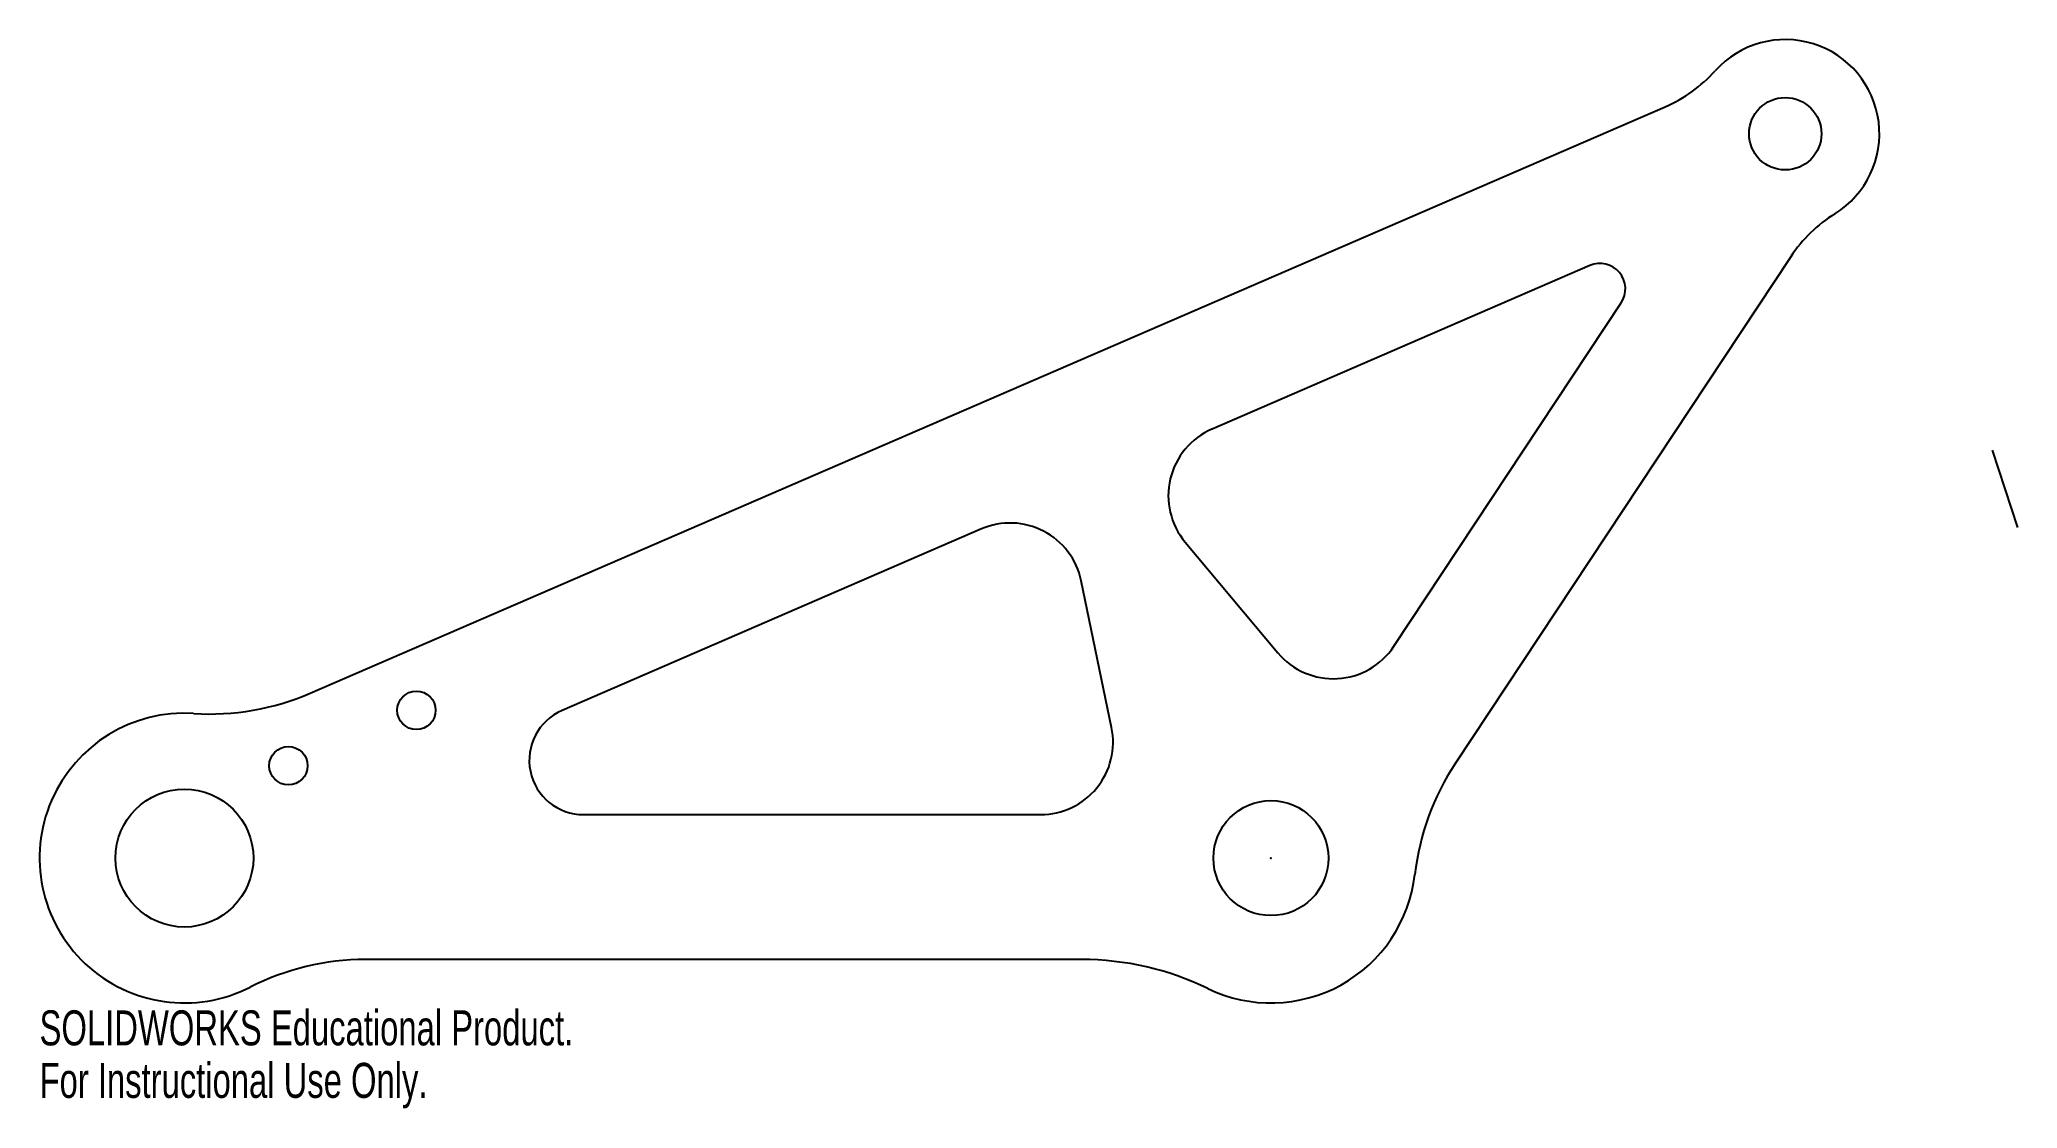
# Model space of a CAD drawing. Header units: millimetres. Extents: x -95 to 178, y -21 to 127.
import ezdxf

# ---------------------------------------------------------------- set-up
doc = ezdxf.new("R2010")
doc.units = ezdxf.units.MM
doc.header["$PDSIZE"] = -1
doc.linetypes.add('CENTERX2', pattern=[20.32, 12.7, -2.54, 2.54, -2.54])
doc.styles.add('SLDTEXTSTYLE0', font='TXT', dxfattribs={"width": 0.7})

msp = doc.modelspace()

# ---------------------------------------------------------------- linework, layer by layer
at = {"color": 7, "linetype": 'Continuous', "lineweight": 25}
for p, q in [((-57.64, 36.77), (129.41, 117.72)), ((119.04, 95.79), (66.86, 73.21)), ((146.75, 97.02), (100.46, 27.1)), ((91.96, 43.24), (123.35, 90.65)), ((35.03, 59.44), (-22.86, 34.38)), ((63.17, 57.62), (75.96, 42.34)), ((52.99, 32.03), (48.79, 52.29)), ((-19.89, 20), (43.2, 20)), ((48.85, 0), (-50.02, 0))]:
    msp.add_line(p, q, dxfattribs=at)
at = {"color": 7, "linetype": 'CENTERX2'}
msp.add_line((174.55, 70.32), (178.05, 59.64), dxfattribs=at)
at = {"color": 7, "linetype": 'Continuous', "lineweight": 25}
for centre, radius in [((146, 114), 5), ((-42.97, 34.4), 2.65), ((-60.64, 26.75), 2.65), ((-75, 14), 9.52), ((75, 14), 7.94)]:
    msp.add_circle(centre, radius, dxfattribs=at)
for centre, radius, start, end in [((146, 114), 13, 301.8743, 138.0213), ((121.47, 136.07), 20, 293.4014, 318.0213), ((163.43, 85.98), 20, 121.8743, 146.4943), ((120.43, 92.58), 3.5, 326.4943, 113.4014), ((70.83, 64.04), 10, 113.4014, 219.9478), ((39, 50.26), 10, 11.7007, 113.4014), ((83.62, 48.76), 10, 219.9478, 326.4943), ((-71.54, 68.89), 35, 266.3891, 293.4014), ((-75, 14), 20, 86.3891, 297.0123), ((-19.89, 27.5), 7.5, 113.4014, 270), ((43.2, 30), 10, 270, 11.7007), ((129.65, 7.78), 35, 146.4943, 173.5066), ((75, 14), 20, 244.1581, 353.5066), ((-50.02, -35), 35, 90, 117.0123), ((48.85, -40), 40, 64.1581, 90)]:
    msp.add_arc(centre, radius, start, end, dxfattribs=at)
at = {"color": 7, "linetype": 'Continuous'}
msp.add_point((75, 14), dxfattribs=at)

# ---------------------------------------------------------------- texts
at = {"color": 7, "linetype": 'Continuous', "char_height": 4.8336, "attachment_point": 1, "style": 'SLDTEXTSTYLE0'}
for s, insert in [('SOLIDWORKS Educational Product.', (-95, -7.02)), ('For Instructional Use Only.', (-95, -14.27))]:
    msp.add_mtext(s, dxfattribs=dict(at, insert=insert))

doc.saveas('drawing.dxf')
